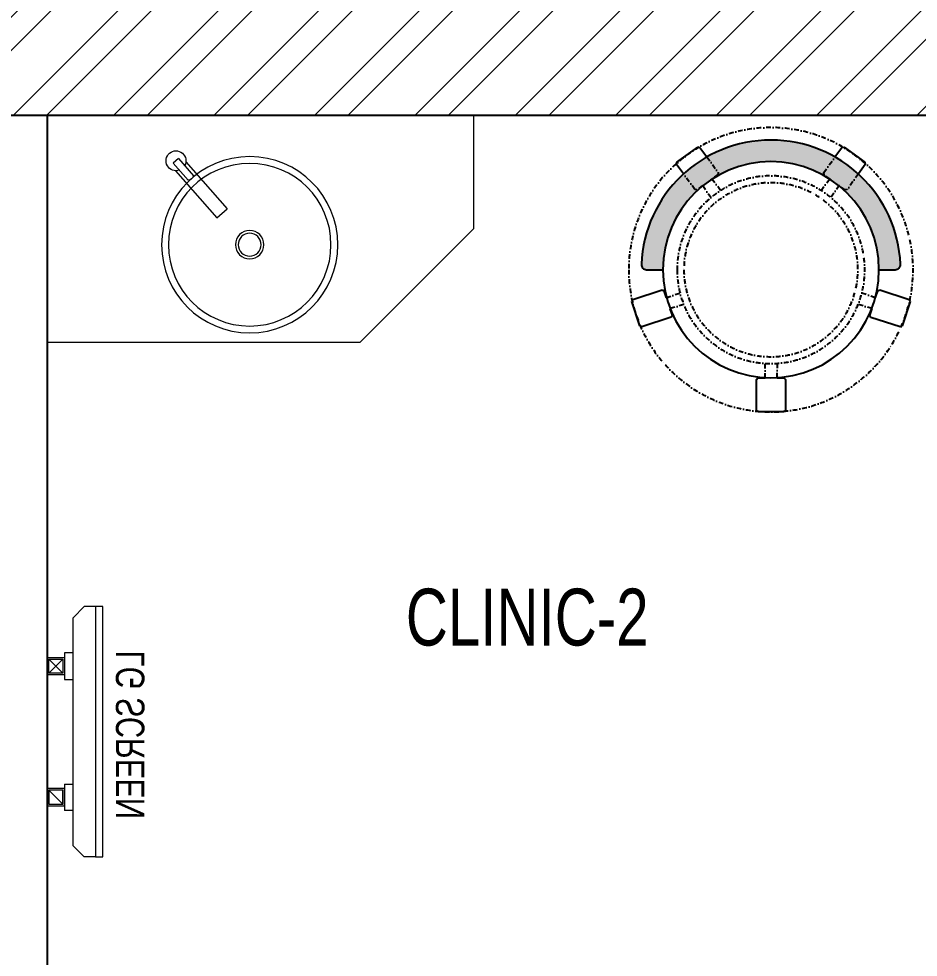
# Model space of a CAD drawing. Header units: feet. Extents: x 3067008 to 3074218, y -5466580 to -5451130.
# Drawn here: x 3070928 to 3072510, y -5455291 to -5453641 of the extents above; entities that cross this region are included whole.
import ezdxf

# ---------------------------------------------------------------- set-up
doc = ezdxf.new("R2010")
doc.units = ezdxf.units.FT
doc.header["$LTSCALE"] = 33
doc.header["$MEASUREMENT"] = 0
doc.linetypes.add('DASHDOT2', pattern=[0.5, 0.25, -0.125, 0, -0.125])
doc.layers.add('A-WALL', color=1, linetype='Continuous')
for name, color, linetype, lineweight in [('Floor-Unit', 1, 'Continuous', 13), ('HATCH', 9, 'Continuous', 9), ('LENS-DIM', 252, 'Continuous', 5), ('LENS-FURNITURE', 13, 'Continuous', 9), ('LENS-PARTITION', 21, 'Continuous', 25), ('LENS-TEXT', 31, 'Continuous', 5), ('LK-FURNITURE', 13, 'Continuous', 9), ('LK-IT', 3, 'Continuous', 18), ('LN-ELEVATION-1', 81, 'Continuous', 25), ('LN-ELEVATION-3', 125, 'Continuous', 18), ('LN-HATCH', 251, 'Continuous', 0), ('TV', 92, 'Continuous', 18)]:
    doc.layers.add(name, color=color, linetype=linetype, lineweight=lineweight)
doc.styles.add('LK TXT', font='GILC____.TTF', dxfattribs={"height": 100})
doc.styles.get("Standard").update_dxf_attribs({"font": 'GILC____.TTF'})

# ---------------------------------------------------------------- blocks, each defined once
blk = doc.blocks.new('A$Ceb5d2849')
at = {"layer": 'LN-HATCH'}
h = blk.add_hatch(dxfattribs=at)
h.set_pattern_fill('ANSI32', color=256, scale=333, angle=180)
h.set_pattern_definition([(225, (-4855153.921545184, 5277309.766559889), (88.29995930067012, -88.29995930067015), []), (225, (-4855212.788184619, 5277309.766559889), (88.29995930067012, -88.29995930067015), [])])
edge = h.paths.add_edge_path()
edge.add_line((3911.997087976896, -6821.441672743297), (3911.997087976896, -9854.441672743298))
edge.add_line((3911.997087976896, -9854.441672743298), (4156.997087976895, -9854.441672743298))
edge.add_line((4156.997087976895, -9854.441672743298), (4156.997087976895, -6769.441672743297))
edge.add_line((4156.997087976895, -6769.441672743297), (3911.997087976896, -6769.441672743297))
edge = h.paths.add_edge_path()
edge.add_line((4156.997087976895, -3694.441672743298), (3911.997087976896, -3694.441672743298))
edge.add_line((3911.997087976896, -3694.441672743298), (3911.997087976896, -6514.441672743298))
edge.add_line((3911.997087976896, -6514.441672743298), (4156.997087976895, -6514.441672743298))
edge.add_line((4156.997087976895, -6571.441672742366), (4156.997087976895, -3698.258792048321))
h.paths.add_polyline_path([(4156.997087976895, -474.4416727432981), (3906.997087976895, -474.4416727432981), (3906.997087976895, -3434.441672743298), (4156.997087976895, -3434.441672743298)])
h.paths.add_polyline_path([(4156.997087976895, 1955.55832725577), (366.9970879768953, 1955.55832725577), (366.9970879768953, 1705.558327256702), (3906.997087976895, 1705.558327256702), (3906.997087976895, -224.4416727432981), (4156.997087976895, -224.4416727432981)])
edge = h.paths.add_edge_path()
edge.add_line((-2403.002912023105, 2980.558327257633), (-2153.002912023105, 2980.558327257633))
edge.add_line((-2183.002912023105, 2980.558327256702), (-2183.002912023105, 4135.558327257633))
edge.add_line((-2183.002912023105, 4135.558327257633), (-883.0029120231047, 4135.558327257633))
edge.add_line((-883.0029120231047, 4135.558327257633), (-883.0029120231047, 1705.55832725577))
edge.add_line((-883.0029120231047, 1705.55832725577), (131.9970879713073, 1705.55832725577))
edge.add_line((131.9970879713073, 1705.55832725577), (131.9970879713073, 1955.55832725577))
edge.add_line((131.9970879713073, 1955.55832725577), (-633.0029120231047, 1955.55832725577))
edge.add_line((-633.0029120231047, 1955.55832725577), (-633.0029120231047, 4385.558327257633))
edge.add_line((-633.0029120231047, 4385.558327257633), (-2403.002912023105, 4385.558327257633))
edge.add_line((-2403.002912023105, 4385.558327257633), (-2403.002912023105, 2987.834062271751))
edge = h.paths.add_edge_path()
edge.add_line((-2403.002912023105, 2698.558327257633), (-2403.002912023105, -291.4416727423668))
edge.add_line((-2403.002912023105, -259.4416727423668), (-2183.002912023105, -259.4416727423668))
edge.add_line((-2183.002912023105, -259.4416727423668), (-2183.002912023105, 2695.558327257634))
edge.add_line((-2183.002912023105, 2695.558327257634), (-2403.002912023105, 2695.558327257634))
h.paths.add_polyline_path([(-2153.002912023105, -529.4416727423667), (-2403.002912023105, -529.4416727423667), (-2403.002912023105, -3449.441672742367), (-2153.002912023105, -3449.441672742367)])
edge = h.paths.add_edge_path()
edge.add_line((-2403.002912023105, -6548.441672742367), (-2153.002912023105, -6548.441672742367))
edge.add_line((-2153.002912023105, -6571.441672743297), (-2153.002912023105, -3699.441672742367))
edge.add_line((-2153.002912023105, -3699.441672742367), (-2403.002912023105, -3699.441672742367))
edge.add_line((-2403.002912023105, -3699.441672742367), (-2403.002912023105, -6571.441672743297))
edge = h.paths.add_edge_path()
edge.add_line((-2403.002912023105, -6791.441672742367), (-2403.002912023105, -9911.441672742369))
edge.add_line((-2403.002912023105, -9876.441672742367), (-2153.002912023105, -9876.441672742367))
edge.add_line((-2153.002912023105, -9876.441672742367), (-2153.002912023105, -6796.441672742367))
edge.add_line((-2153.002912023105, -6796.441672742367), (-2403.002912023105, -6796.441672742367))
at = {"layer": 'A-WALL'}
blk.add_line((386.9970879713073, 1705.55832725577), (3906.997087976895, 1705.55832725577), dxfattribs=at)
blk = doc.blocks.new('rtf')
at = {"color": 0, "linetype": 'ByBlock', "lineweight": -2}
for p, q in [((16412.5253540573, -172798.8148984113), (16452.40026456733, -172798.8148984113)), ((16412.5253540573, -172810.8148984113), (16412.5253540573, -172798.8148984113)), ((16425.26329468148, -172793.1007600746), (16535.26329468148, -172793.1007600746)), ((16535.26329468148, -172793.1007600746), (16535.26329468148, -172817.1007600746)), ((16412.5253540573, -172810.8148984113), (16452.40026456733, -172810.8148984113)), ((16425.26329468148, -172817.1007600746), (16535.26329468148, -172817.1007600746))]:
    blk.add_line(p, q, dxfattribs=at)
for centre, radius, start, end in [((16412.5253540573, -172805.1007600746), 17.5, 21.05058810897431, 340.9421780194656), ((16444.53660690578, -172804.8148984114), 9.891264419597851, 322.656233941354, 37.34376605891414)]:
    blk.add_arc(centre, radius, start, end, dxfattribs=at)
blk = doc.blocks.new('dsg')
at = {"color": 0, "linetype": 'ByBlock', "lineweight": -2}
for radius in [155, 143, 25, 20]:
    blk.add_circle((11491.5035008227, -171102.5847399924), radius, dxfattribs=at)
blk.add_blockref('rtf', (-5117.472106590168, 1702.9323767405), dxfattribs=at)
blk = doc.blocks.new('CLINIC SCREEN')
at = {"layer": 'TV'}
for p, q in [((-103.1090284836336, 42.85441964946222), (-127.4114311772946, 18.55201695591665)), ((-127.4114311772946, 42.85441964946222), (-103.1090284836336, 18.55201695591665)), ((102.7052824410566, 42.85441964946222), (127.007685134602, 18.55201695591665))]:
    blk.add_line(p, q, dxfattribs=at)
at = {"layer": 'TV', "ltscale": 12}
for p, q in [((-220.0000000000082, -19.41163062257681), (-200.5883693773149, 0)), ((200.5883693773149, 0), (-200.5883693773149, 0)), ((-138.5315413423604, 0), (-138.5315413423604, 15.514207008644)), ((-138.5315413423604, 15.514207008644), (-91.98892031613741, 15.514207008644)), ((-91.98892031613741, 15.514207008644), (-91.98892031613741, 0)), ((91.98892031610741, 15.514207008644), (91.98892031610741, 0)), ((91.98892031610741, 15.514207008644), (138.5315413423595, 15.514207008644)), ((138.5315413423595, 0), (138.5315413423595, 15.514207008644)), ((219.9999999999918, -19.41163062257681), (200.5883693773149, 0)), ((-220.0000000000082, -38.82326124538668), (-220.0000000000082, -19.41163062257681)), ((219.9999999999918, -38.82326124538668), (219.9999999999918, -19.41163062257681))]:
    blk.add_line(p, q, dxfattribs=at)
at = {"layer": 'TV'}
for points in [[(-130.4492315140169, 15.51421661919448), (-100.0712281470269, 15.51421661919448), (-100.0712281470269, 45.89221998606814), (-130.4492315140169, 45.89221998606814)], [(-127.4114311772946, 18.55201695591665), (-103.1090284836336, 18.55201695591665), (-103.1090284836336, 42.85441964946222), (-127.4114311772946, 42.85441964946222)], [(130.0454854713243, 15.51421661919448), (99.66748210433435, 15.51421661919448), (99.66748210433435, 45.89221998606814), (130.0454854713243, 45.89221998606814)], [(127.007685134602, 18.55201695591665), (102.7052824410566, 18.55201695591665), (102.7052824410566, 42.85441964946222), (127.007685134602, 42.85441964946222)]]:
    blk.add_lwpolyline(points, close=True, dxfattribs=at)
at = {"layer": 'TV', "ltscale": 12}
blk.add_lwpolyline([(-220.0000000000082, -51.71278328332107), (-220.0000000000082, -38.82326124538668), (219.9999999999918, -38.82326124538668), (219.9999999999918, -51.71278328332107)], close=True, dxfattribs=at)
at = {"layer": 'Floor-Unit', "color": 0, "ltscale": 2, "insert": (5.199680584678389, -100.4085774972336), "char_height": 50, "attachment_point": 5}
blk.add_mtext_dynamic_manual_height_columns('LG SCREEN', width=466.4796511627907, gutter_width=12.5, heights=[0], dxfattribs=at)
blk = doc.blocks.new('DR STOOL')
at = {"layer": 'HATCH'}
h = blk.add_hatch(dxfattribs=at)
h.set_pattern_fill('ANSI36', color=250, angle=-90.00000000000001)
h.set_pattern_definition([(315, (-227.8099174643867, 917.3997257252777), (6.173926083235043, -1.683798022700468), [7.9375, -1.587499999999999, 0, -1.587499999999999])])
edge = h.paths.add_edge_path()
edge.add_line((-190.0000000041909, 4.511094e-10), (-218.6899174675346, 4.511094e-10))
edge.add_arc((-218.6899174670689, 9.120000000388245), 9.119999999940092, 177.6119845363388, 269.9999999996136, ccw=False)
edge.add_arc((-1.8626451e-09, 3.565219e-10), 228.000000002257, 2.3880154632688004, 177.6119845367313, ccw=False)
edge.add_arc((218.6899174633436, 9.120000000497384), 9.120000000051716, -90.00000000034493, 2.3880154629299, ccw=False)
edge.add_line((218.6899174633436, 4.511094e-10), (190, 4.511094e-10))
edge.add_arc((-1.8626451e-09, 4.511094e-10), 190.000000001979, -1.27e-14, 180)
at = {"layer": 'LN-ELEVATION-1', "color": 1, "ltscale": 100}
for p, q in [((-128.6221585394814, 215.4841044476634), (-165.2704676063731, 189.0243927398114)), ((-124.7228340068832, 214.8545704018979), (-128.6221585394814, 215.4841044476634)), ((-112.6981821293011, 198.1996966340157), (-124.7228340068832, 214.8545704018979)), ((124.7553772013634, 214.9803744515593), (112.5488144652918, 198.2845540212292)), ((128.7014972954057, 215.5933048763618), (124.7553772013634, 214.9803744515593)), ((128.7014972954057, 215.5933048763618), (124.7553772013634, 214.9803744515593)), ((165.1911288509145, 188.915192311113), (128.7014972954057, 215.5933048763618)), ((165.1911288509145, 188.915192311113), (128.7014972954057, 215.5933048763618)), ((-165.2704676063731, 189.0243927398114), (-165.9069543029182, 185.0820035930228)), ((-165.9069543029182, 185.0820035930228), (-153.8003208162263, 168.3135803133482)), ((153.6734594982117, 168.4294150282658), (165.7973639420234, 185.0121775862135)), ((165.7973639420234, 185.0121775862135), (165.1911288509145, 188.915192311113)), ((165.7973639420234, 185.0121775862135), (165.1911288509145, 188.915192311113)), ((-191.2928382232785, -35.45407700946089), (-242.9550312487409, -52.24013893969095)), ((-187.9259491492994, -37.1695928365807), (-191.2928382232785, -35.45407700946089)), ((-184.1424400564283, -48.81403796559607), (-187.9259491492994, -37.1695928365807)), ((188.0651108901948, -36.96233201187715), (184.0504167033359, -49.19388854173303)), ((191.3981811110861, -35.27656588272658), (188.0651108901948, -36.96233201187715)), ((243.0100176925771, -52.21682526778022), (191.3981811110861, -35.27656588272658)), ((-242.9550312487409, -52.24013893969095), (-244.7482102331705, -55.75945052818861)), ((-244.7482102331705, -55.75945052818861), (-230.7800458371639, -98.74904560100549)), ((230.715890809428, -98.7280946081737), (244.8123673382215, -55.78040257930116)), ((244.8123673382215, -55.78040257930116), (243.0100176925771, -52.21682526778022)), ((-173.8639617776498, -80.4479453730819), (-177.8421125086024, -68.2044548037811)), ((-175.5596735184081, -83.7759667420105), (-173.8639617776498, -80.4479453730819)), ((177.6922140880488, -68.56540505095472), (173.8739495249465, -80.1985000452405)), ((173.8739495249465, -80.1985000452405), (175.5794035866856, -83.5704969359358)), ((-230.7800458371639, -98.74904560100549), (-227.2218665438704, -100.5620286722478)), ((-227.2218665438704, -100.5620286722478), (-175.5596735184081, -83.7759667420105)), ((175.5794035866856, -83.5704969359358), (227.1912401677109, -100.5107563209894)), ((227.1912401677109, -100.5107563209894), (230.715890809428, -98.7280946081737)), ((-22.72193054761737, -190.2142363802995), (-25.39390889601782, -192.886214728569)), ((-25.39390889601782, -192.886214728569), (-25.39390889601782, -247.2070584567482)), ((-10.47823652112856, -190.2142363802995), (-22.72193054761737, -190.2142363802995)), ((22.78362171910703, -190.2142363802995), (9.910054048988968, -190.2142363802995)), ((25.42475448176265, -192.8553691428751), (22.78362171910703, -190.2142363802995)), ((25.42475448176265, -247.1762128710543), (25.42475448176265, -192.8553691428751)), ((-25.39390889601782, -247.2070584567482), (-22.60096735274419, -250)), ((22.60096735274419, -250), (25.42475448176265, -247.1762128710543)), ((-22.60096735274419, -250), (22.60096735274419, -250))]:
    blk.add_line(p, q, dxfattribs=at)
at = {"layer": 'LN-ELEVATION-1', "linetype": 'DASHDOT2'}
for p, q in [((-92.92521573789418, 170.8129362839827), (-112.6981821293011, 198.1996966340157)), ((112.5488144652918, 198.2845540212292), (92.69529851106927, 171.1294289919315)), ((-153.8003208162263, 168.3135803133482), (-134.1093360339291, 141.0403694751003)), ((-103.4542870586738, 159.9154408004979), (-93.52748446213081, 167.0824927485227)), ((-93.52748446213081, 167.0824927485227), (-92.92521573789418, 170.8129362839827)), ((92.69529851106927, 171.1294289919315), (93.26858203159645, 167.4385604566923)), ((93.26858203159645, 167.4385604566923), (103.6608748426661, 159.8406005539291)), ((133.7372852512635, 141.1612321265929), (153.6734594982117, 168.4294150282658)), ((-88.15393704269081, 139.4771787207864), (-103.4542870586738, 159.9154408004979)), ((103.6608748426661, 159.8406005539291), (88.19885099539533, 139.4487815762331)), ((-134.1093360339291, 141.0403694751003), (-130.4219571123831, 140.4450534014686)), ((-130.4219571123831, 140.4450534014686), (-119.9844727469608, 147.9808124662595)), ((-119.9844727469608, 147.9808124662595), (-105.3687285655178, 126.9741353208374)), ((105.4096150295809, 126.94019481352), (120.1194891873747, 147.8074627162714)), ((120.1194891873747, 147.8074627162714), (130.0033113472163, 140.5812532722048)), ((130.0033113472163, 140.5812532722048), (133.7372852512635, 141.1612321265929)), ((-159.954806596972, -40.49024384317454), (-184.1424400564283, -48.81403796559607)), ((184.0504167033359, -49.19388854173303), (159.8786162491887, -40.79004861696012)), ((-177.8421125086024, -68.2044548037811), (-153.4148110738024, -60.73628028803068)), ((153.3006618716754, -61.02382378749462), (177.6922140880488, -68.56540505095472)), ((-10.92024635523557, -164.6382343793375), (-10.47823652112856, -190.2142363802995)), ((9.910054048988968, -190.2142363802995), (10.35584833659231, -164.674698740353))]:
    blk.add_line(p, q, dxfattribs=at)
at = {"layer": 'LN-ELEVATION-1', "color": 1, "ltscale": 100}
blk.add_lwpolyline([(-190.0000000023283, 0), (-218.6899174656719, 0, -0.4264743413925903), (-227.8019973598421, 9.5, -0.959166304662544), (227.8019973593764, 9.5, -0.4264743413925903), (218.6899174647406, 0), (190.0000000013969, 0)], format="xyb", dxfattribs=at)
at = {"layer": 'LN-ELEVATION-1', "linetype": 'DASHDOT2'}
for radius in [250, 165, 153]:
    blk.add_circle((0, 0), radius, dxfattribs=at)
at = {"layer": 'LN-ELEVATION-1', "color": 1, "ltscale": 100}
blk.add_circle((0, 0), 190, dxfattribs=at)

msp = doc.modelspace()

# ---------------------------------------------------------------- linework, layer by layer
at = {"layer": 'LENS-PARTITION'}
msp.add_lwpolyline([(3070978.310364515, -5455409.969816837), (3070878.310364514, -5455409.969816837), (3070878.310364514, -5453809.969816838), (3070978.310364515, -5453809.969816838)], close=True, dxfattribs=at)
at = {"layer": 'LK-FURNITURE'}
msp.add_lwpolyline([(3070978.310364515, -5454209.969816838), (3070978.310364515, -5453809.969816838), (3071728.310364515, -5453809.969816838), (3071728.310364516, -5454009.969816838), (3071528.310364516, -5454209.969816838)], close=True, dxfattribs=at)

# ---------------------------------------------------------------- block references
at = {"layer": 'LENS-DIM', "color": 2}
msp.add_blockref('A$Ceb5d2849', (3069411.313276538, -5455515.528144094), dxfattribs=at)
at = {"layer": 'LENS-FURNITURE', "xscale": -1}
msp.add_blockref('DR STOOL', (3072251.170918428, -5454081.99263501), dxfattribs=at)
at = {"layer": 'LK-IT', "xscale": -1, "rotation": 89.99999999999991}
msp.add_blockref('CLINIC SCREEN', (3071024.202584501, -5454894.470591898), dxfattribs=at)
at = {"layer": 'LN-ELEVATION-3', "xscale": -1, "rotation": 131.1558274151865}
msp.add_blockref('dsg', (2934944.787771784, -5557989.991807436), dxfattribs=at)

# ---------------------------------------------------------------- texts
at = {"layer": 'LENS-TEXT', "color": 0, "linetype": 'Continuous', "ltscale": 3, "insert": (3071822.606953665, -5454693.489700431), "char_height": 100, "attachment_point": 5, "style": 'LK TXT'}
msp.add_mtext_dynamic_manual_height_columns('CLINIC-2', width=730.5073781448633, gutter_width=0.9999999999999992, heights=[0], dxfattribs=at)

doc.saveas('drawing.dxf')
